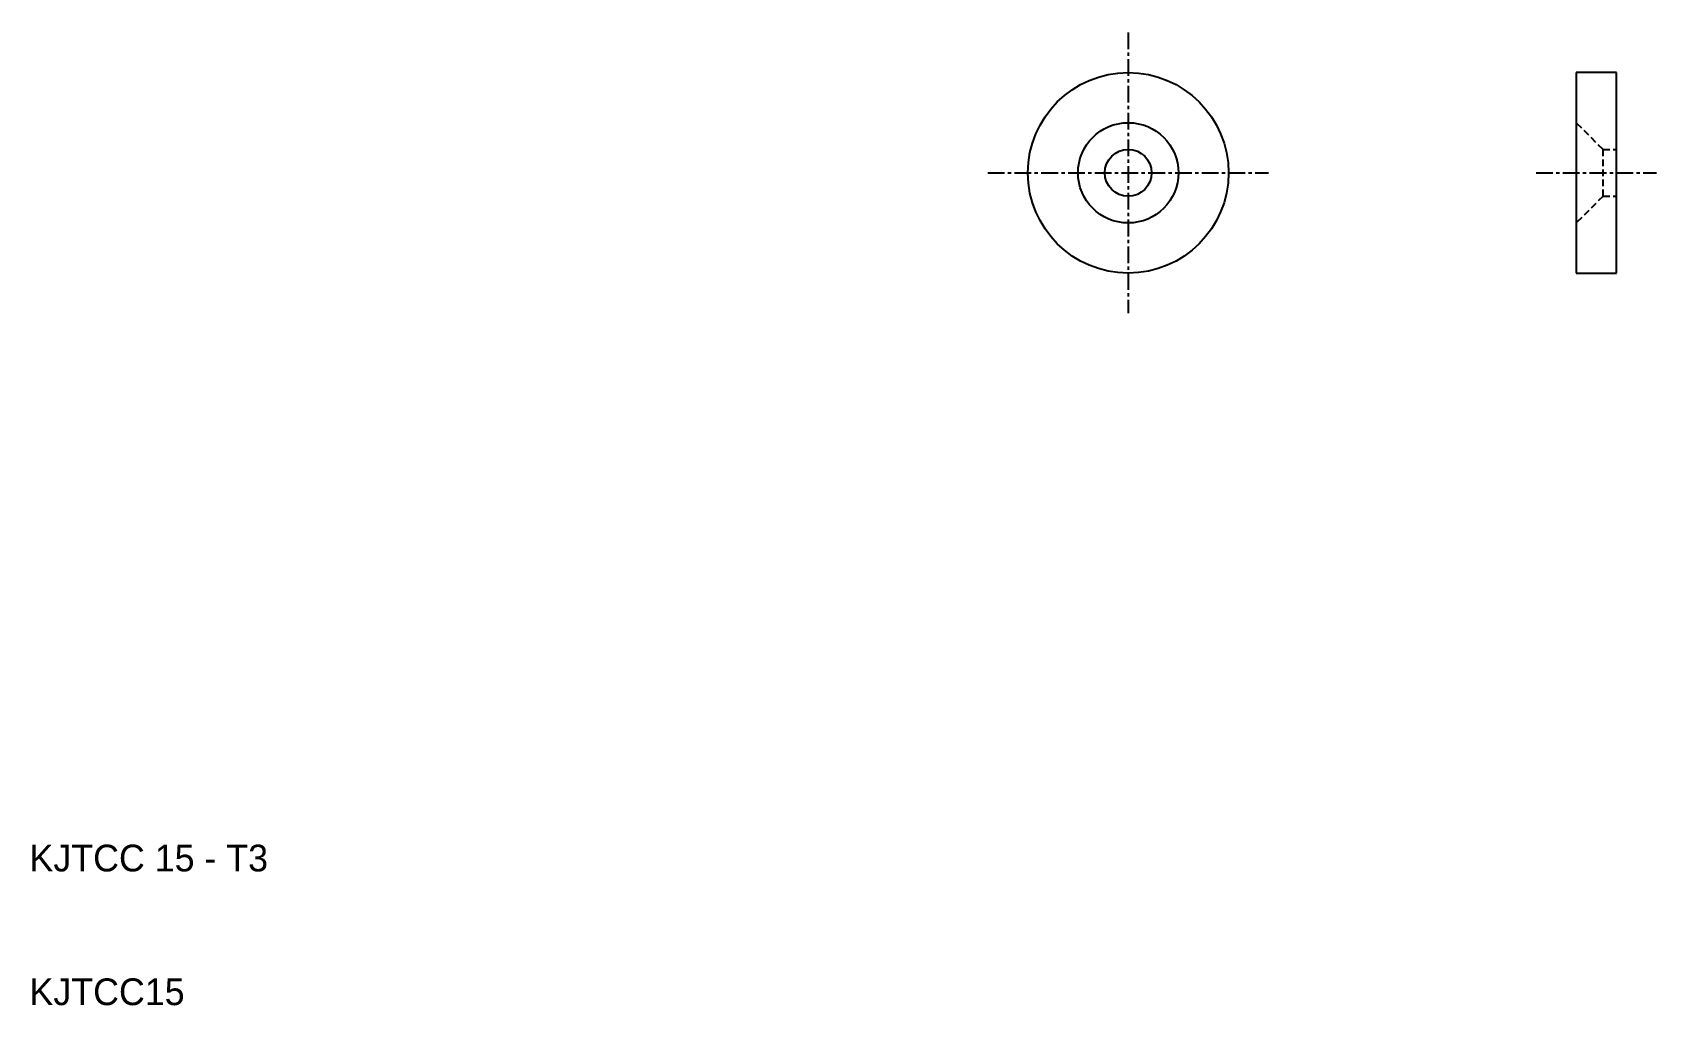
# Model space of a CAD drawing. Extents: x 10 to 132, y 10 to 83.
import ezdxf

# ---------------------------------------------------------------- set-up
doc = ezdxf.new("R2010")
doc.units = 0
doc.linetypes.add('CENTER', pattern=[2, 1.25, -0.25, 0.25, -0.25])
doc.linetypes.add('DASHED', pattern=[0.75, 0.5, -0.25])
doc.layers.get('0').update_dxf_attribs({"linetype": 'CONTINUOUS'})
doc.layers.add('CENTER', color=1, linetype='CENTER')

msp = doc.modelspace()

# ---------------------------------------------------------------- linework, layer by layer
at = {"color": 7, "linetype": 'CONTINUOUS'}
for p, q in [((128.65, 79.74), (125.65, 79.74)), ((125.65, 79.74), (125.65, 64.74)), ((128.65, 64.74), (128.65, 79.74)), ((125.65, 64.74), (128.65, 64.74))]:
    msp.add_line(p, q, dxfattribs=at)
at = {"color": 3, "linetype": 'DASHED'}
for p, q in [((127.65, 73.99), (125.65, 75.99)), ((127.65, 70.49), (127.65, 73.99)), ((127.65, 73.99), (128.65, 73.99)), ((127.65, 70.49), (125.65, 68.49)), ((127.65, 70.49), (128.65, 70.49))]:
    msp.add_line(p, q, dxfattribs=at)
at = {"color": 7, "linetype": 'CONTINUOUS'}
for radius in [7.5, 3.75, 1.75]:
    msp.add_circle((92.15, 72.24), radius, dxfattribs=at)
at = {"layer": 'CENTER', "color": 1, "linetype": 'CENTER'}
for p, q in [((92.15, 82.74), (92.15, 61.74)), ((81.65, 72.24), (102.65, 72.24)), ((122.65, 72.24), (131.65, 72.24))]:
    msp.add_line(p, q, dxfattribs=at)

# ---------------------------------------------------------------- texts
at = {"color": 7, "linetype": 'CONTINUOUS'}
for s, p in [('KJTCC 15 - T3', (10, 20)), ('KJTCC15', (10, 10))]:
    msp.add_text(s, height=2, dxfattribs=at).set_placement(p)

doc.saveas('drawing.dxf')
